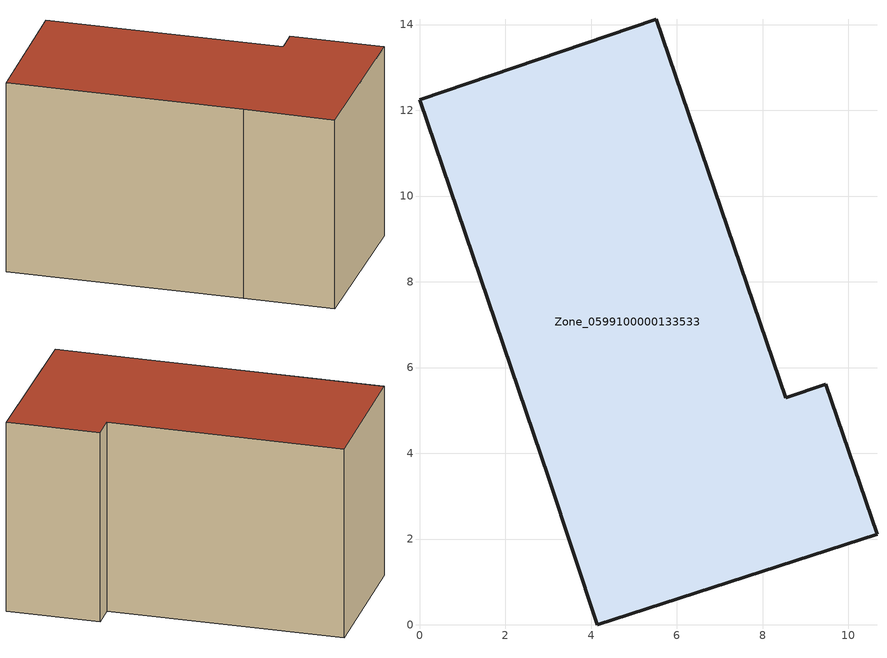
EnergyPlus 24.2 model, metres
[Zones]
Zone_0599100000133533
 floor ground (C_G): 8.54,5.29 9.47,5.62 10.67,2.11 4.15,0 3.01,3.42 0,12.25 5.52,14.12 z0
 wall outside (C_F): 4.15,0 10.67,2.11 9.47,5.62 8.54,5.29 5.52,14.12 0,12.25 3.01,3.42 4.15,0 z0:7.91
 roof outside (C_R): 5.52,14.12 0,12.25 3.01,3.42 4.15,0 10.67,2.11 9.47,5.62 8.54,5.29 z7.91
[BUILDING]
Pand.0599100000133533: North Axis=0; Terrain=City; Loads Convergence Tolerance Value=0.04; Temperature Convergence Tolerance Value=0.4; Solar Distribution=FullExterior; Maximum Number of Warmup Days=25; Minimum Number of Warmup Days=1
[Site:Location]
Rotterdam.The.Hague.AP_ZH_NLD Design_Conditions: Latitude=51.96; Longitude=4.45; Time Zone=1; Elevation=-4.5
[SITE:GROUNDTEMPERATURE:BUILDINGSURFACE]
18, 18, 18, 18, 18, 18, 18, 18, 18, 18, 18, 18
[MATERIAL] Thermal Absorptance=0.9; Solar Absorptance=0.7; Visible Absorptance=0.7
Name | Roughness | Thickness | Conductivity | Density | Specific Heat
G.TC.1975-1991 | MediumSmooth | 0.15 | 0.288461 | 540 | 1210
F.TC.1975-1991 | Rough | 0.3 | 0.230769 | 1920 | 840
R.TC.1975-1991 | MediumRough | 0.2 | 0.153846 | 1500 | 1000
[CONSTRUCTION]
C_G: G.TC.1975-1991
C_F: F.TC.1975-1991
C_R: R.TC.1975-1991
[ZONE]
Zone_0599100000133533: Type=1; Multiplier=1; Ceiling Height=Autocalculate; Volume=Autocalculate; Floor Area=autocalculate; Part of Total Floor Area=Yes
[ZONEINFILTRATION:DESIGNFLOWRATE]
Infil_Zone_0599100000133533: Zone or ZoneList or Space or SpaceList=Zone_0599100000133533; Schedule=AlwaysOn; Design Flow Rate Calculation Method=Flow/Area; Flow Rate per Floor Area=0.003; Constant Term Coefficient=1; Temperature Term Coefficient=0; Velocity Term Coefficient=0; Velocity Squared Term Coefficient=0
[HVACTEMPLATE:ZONE:IDEALLOADSAIRSYSTEM]
Zone_0599100000133533: Maximum Heating Supply Air Temperature=50; Minimum Cooling Supply Air Temperature=13; Maximum Heating Supply Air Humidity Ratio=0.0156; Minimum Cooling Supply Air Humidity Ratio=0.0077; Heating Limit=NoLimit; Cooling Limit=NoLimit; Dehumidification Control Type=ConstantSensibleHeatRatio; Cooling Sensible Heat Ratio=0.7; Dehumidification Setpoint=60; Humidification Control Type=None; Humidification Setpoint=30; Outdoor Air Method=None; Outdoor Air Flow Rate per Person=0.00944; Outdoor Air Flow Rate per Zone Floor Area=0; Outdoor Air Flow Rate per Zone=0; Demand Controlled Ventilation Type=None; Outdoor Air Economizer Type=NoEconomizer; Heat Recovery Type=None; Sensible Heat Recovery Effectiveness=0.7; Latent Heat Recovery Effectiveness=0.65
[ZONECONTROL:THERMOSTAT]
ThermostatControl_Zone_0599100000133533: Zone or ZoneList=Zone_0599100000133533; Control Type Schedule=DualSetpointControlType; Control 1=Thermostat_Zone_0599100000133533; Temperature Difference Between Cutout And Setpoint=0
[THERMOSTATSETPOINT:DUALSETPOINT]
Thermostat_Zone_0599100000133533: Heating Setpoint Temperature Schedule=HeatingSetpoint_Zone_0599100000133533; Cooling Setpoint Temperature Schedule=CoolingSetpoint_Zone_0599100000133533
[SCHEDULE:COMPACT]
HeatingSetpoint_Zone_0599100000133533: Through: 12/31, For: AllDays, Until: 24:00, 21
CoolingSetpoint_Zone_0599100000133533: Through: 12/31, For: AllDays, Until: 24:00, 24
DualSetpointControlType: Through: 12/31, For: AllDays, Until: 24:00, 4
AlwaysOn: Through: 12/31, For: AllDays, Until: 24:00, 1
